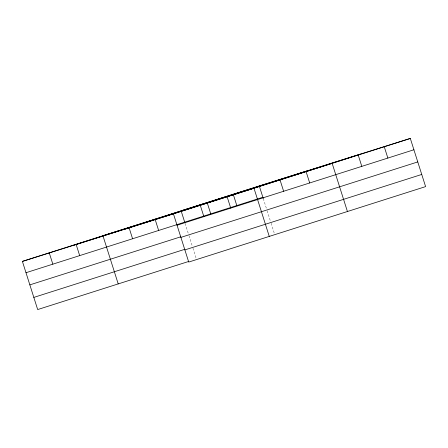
<?xml version="1.0" encoding="UTF-8"?>
<svg xmlns="http://www.w3.org/2000/svg" width="448" height="448" viewBox="0 0 448 448"><rect width="100%" height="100%" fill="white"/><g stroke="black" fill="none" stroke-linecap="round" stroke-linejoin="round"><path stroke-width="0.34" stroke-dasharray="2.24 1.68" d="M263.273 198.542L266.521 208.779M267.142 210.739L270.486 221.29M271.102 223.227L274.35 233.464M185.102 223.44L188.552 234.321M188.972 235.637L192.321 246.187M192.937 248.125L196.386 259.006"/><path stroke-width="0.67" d="M22.4 261.391L259.274 185.937L410.318 138.438L425.6 186.609L188.726 262.063L173.449 213.892L22.4 261.391L37.682 309.562L188.569 261.498M72.246 245.717L309.12 170.262M123.603 229.566L360.472 154.112M173.449 213.892L410.318 138.438M25.995 272.714L262.864 197.26M177.038 225.221L413.913 149.766M29.848 284.878L180.74 236.813M180.897 237.378L417.771 161.924M33.824 297.405L184.71 249.34M184.873 249.906L421.742 174.451M384.261 146.737L387.856 158.066M358.21 155.042L361.799 166.365M347.43 211.512L332.153 163.341L181.104 210.834L184.699 222.163M306.096 171.64L309.691 182.963M280.039 179.939L283.634 191.268M259.274 185.937L263.273 198.542M269.265 236.41L253.982 188.238L102.939 235.738L118.216 283.909M233.218 194.236L236.807 205.559M227.136 196.79L230.731 208.118M207.161 202.535L210.756 213.864M200.295 205.341L203.885 216.67M155.047 219.134L158.642 230.462M128.99 227.438L132.586 238.762M76.093 244.289L79.682 255.612M49.246 252.84L52.836 264.163"/></g></svg>
